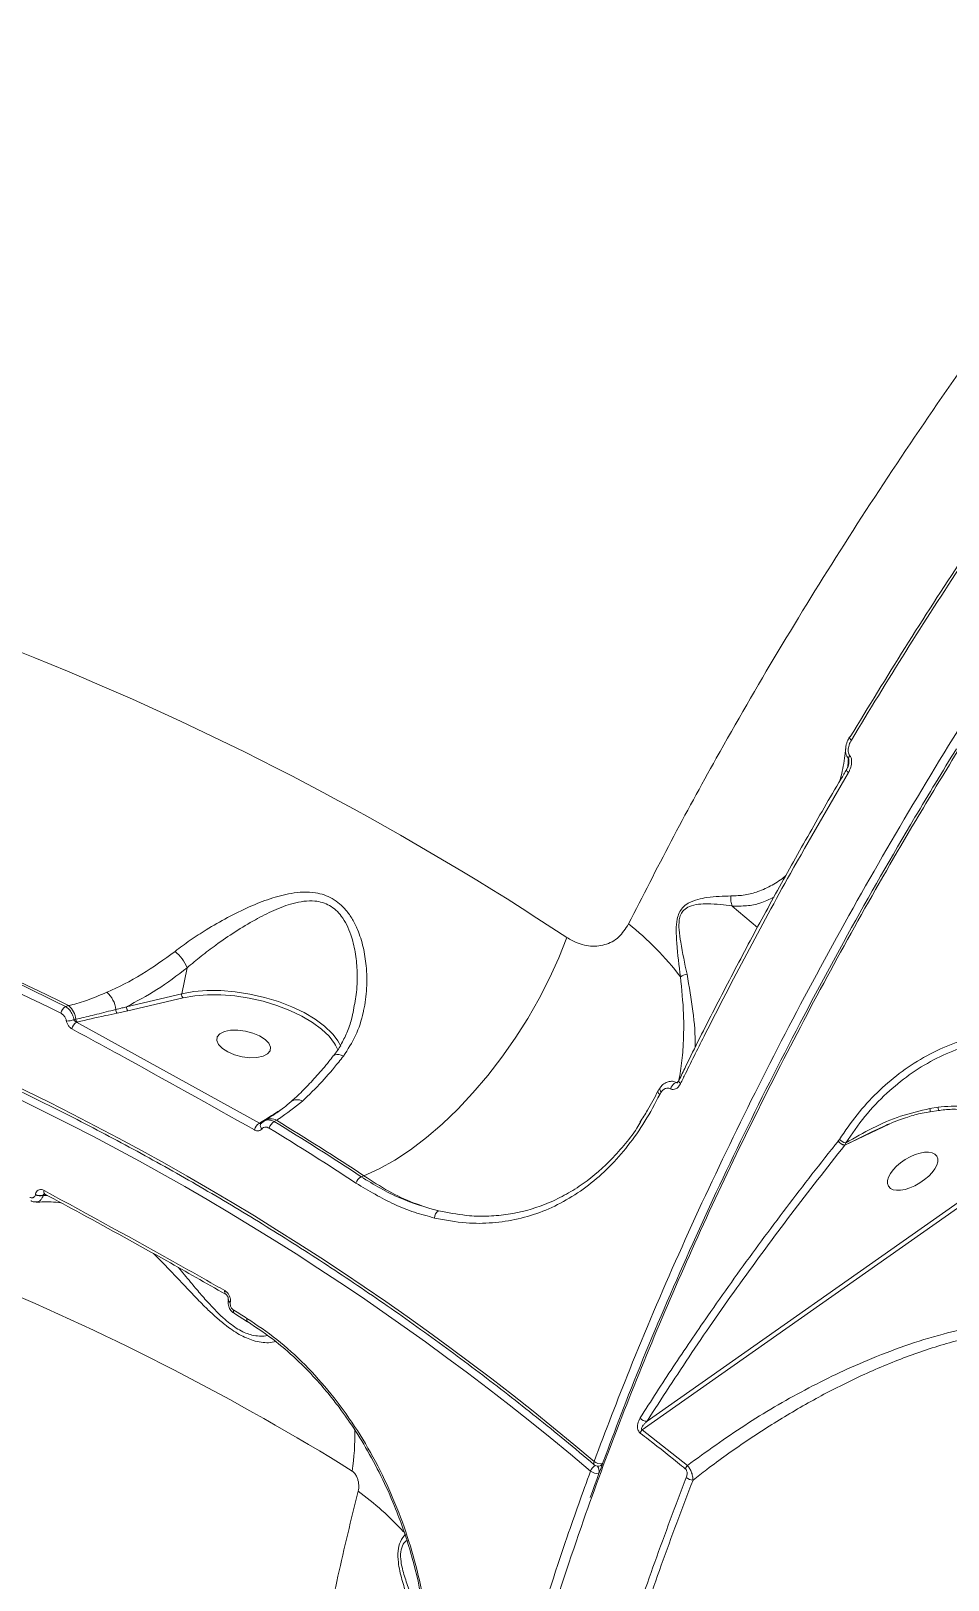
# Model space of a CAD drawing. Header units: millimetres. Extents: x -4335 to 4318, y -3792 to 3101.
# Drawn here: x 1702.1 to 1852.4, y 860.7 to 1114.6 of the extents above; entities that cross this region are included whole.
import ezdxf

# ---------------------------------------------------------------- set-up
doc = ezdxf.new("R2010")
doc.units = ezdxf.units.MM
doc.layers.add('DIKOM_ЗОНА', color=80, linetype='Continuous')
doc.layers.add('DIKOM_ОБЪЕКТ', color=7, linetype='Continuous')

msp = doc.modelspace()

# ---------------------------------------------------------------- linework, layer by layer
at = {"layer": 'DIKOM_ЗОНА', "color": 3, "lineweight": 15}
msp.add_lwpolyline([(1629.814, 3100.338, -0.4205658), (4317.777, 469.92), (4317.777, -16.224, -0.4142136), (1317.777, -3016.224), (-2004.986, -3016.224, -0.4142136), (-3504.986, -1516.224), (-3504.986, 1600.338, -0.4142136), (-2004.986, 3100.338), (1629.814, 3100.338)], format="xyb", dxfattribs=at)
at = {"layer": 'DIKOM_ОБЪЕКТ', "color": 7, "linetype": 'Continuous', "lineweight": 15}
for p, q in [((1817.01, 971.173), (1821.148, 967.663)), ((1727.688, 961.057), (1726.792, 956.793)), ((1708.241, 954.848), (1707.725, 954.722)), ((1726.792, 956.793), (1717.747, 954.673)), ((1717.967, 954.005), (1727.012, 956.126)), ((1709.437, 952.609), (1709.131, 952.537)), ((1709.567, 952.146), (1709.664, 952.169)), ((1739.512, 935.58), (1709.567, 952.146)), ((1716.197, 953.618), (1717.967, 954.005)), ((1752.011, 948.362), (1752.37, 947.614)), ((1808.274, 942.627), (1808.279, 942.637)), ((1804.852, 940.852), (1804.868, 940.879)), ((1805.131, 940.304), (1805.366, 940.693)), ((1850.746, 938.189), (1849.42, 937.988)), ((1850.807, 937.685), (1849.478, 937.475)), ((1739.703, 935.697), (1739.512, 935.58)), ((1740.204, 935.892), (1740.482, 936.064)), ((1741.96, 935.847), (1742.309, 936.063)), ((1835.459, 931.98), (1842.842, 935.508)), ((1834.399, 932.681), (1834.373, 932.648)), ((1834.585, 932.937), (1834.399, 932.681)), ((1835.459, 931.98), (1835.488, 932)), ((1835.488, 932), (1837.587, 933.046)), ((1835.488, 932), (1835.608, 932.359)), ((1756.651, 926.973), (1756.204, 926.819)), ((1802.268, 885.363), (1857.42, 924.1)), ((1857.014, 924.651), (1803.045, 886.744)), ((1702.814, 923.911), (1702.81, 923.888)), ((1704.073, 923.738), (1704.077, 923.761)), ((1704.787, 923.737), (1704.073, 923.738)), ((1704.077, 923.761), (1704.518, 923.881)), ((1769.526, 921.107), (1768.861, 921.209)), ((1734.751, 906.197), (1734.755, 906.22)), ((1737.592, 903.053), (1735.423, 904.392)), ((1809.658, 879.501), (1802.268, 885.363))]:
    msp.add_line(p, q, dxfattribs=at)
at = {"layer": 'DIKOM_ОБЪЕКТ', "color": 7, "linetype": 'Continuous', "lineweight": 15, "flags": 128}
for points in [[(1836.533, 998.373), (1836.417, 998.478), (1836.324, 998.579), (1836.258, 998.672), (1836.22, 998.753), (1836.212, 998.82), (1836.223, 998.854)], [(1836.044, 993.039), (1835.923, 993.15), (1835.827, 993.256), (1835.762, 993.353), (1835.729, 993.437), (1835.729, 993.505), (1835.741, 993.53)], [(1789.889, 966.03), (1788.588, 962.707), (1787.079, 959.364), (1785.375, 956.031), (1783.491, 952.737), (1781.445, 949.514), (1779.255, 946.391), (1776.941, 943.396), (1774.524, 940.556), (1772.027, 937.898), (1769.472, 935.446), (1766.883, 933.221), (1764.282, 931.245), (1761.694, 929.535), (1759.143, 928.106), (1756.651, 926.973)], [(1751.604, 950.138), (1751.456, 950.304), (1750.198, 951.503), (1748.652, 952.647), (1746.852, 953.711), (1744.837, 954.673), (1742.651, 955.511), (1740.342, 956.207), (1737.962, 956.745), (1735.561, 957.114), (1733.193, 957.305), (1730.909, 957.315), (1728.76, 957.143), (1726.792, 956.793)], [(1727.012, 956.126), (1728.92, 956.465), (1731.004, 956.632), (1733.219, 956.622), (1735.515, 956.436), (1737.843, 956.079), (1740.152, 955.557), (1742.39, 954.882), (1744.51, 954.07), (1746.464, 953.137), (1748.209, 952.105), (1749.709, 950.995), (1750.929, 949.833), (1751.843, 948.643), (1752.011, 948.362)], [(1734.348, 947.266), (1735.461, 946.799), (1736.695, 946.476), (1737.95, 946.324), (1739.125, 946.355), (1740.123, 946.566), (1740.865, 946.941), (1741.29, 947.449), (1741.364, 948.048), (1741.081, 948.691), (1740.463, 949.325), (1739.561, 949.899), (1738.448, 950.366), (1737.214, 950.689), (1735.959, 950.841), (1734.785, 950.81), (1733.786, 950.599), (1733.044, 950.224), (1732.619, 949.716), (1732.545, 949.117), (1732.828, 948.474), (1733.446, 947.84), (1734.348, 947.266)], [(1752.87, 948.191), (1752.399, 949.077), (1751.604, 950.138)], [(1751.648, 946.602), (1751.728, 946.679), (1751.941, 946.79), (1752.215, 946.838), (1752.539, 946.82), (1752.902, 946.737), (1753.29, 946.592)], [(1806.895, 941.226), (1806.998, 941.483), (1807.141, 941.728), (1807.316, 941.941), (1807.506, 942.105), (1807.697, 942.206), (1807.873, 942.237), (1808.013, 942.199)], [(1808.554, 942.086), (1808.433, 942.199), (1808.341, 942.313), (1808.281, 942.421), (1808.256, 942.521), (1808.266, 942.607), (1808.274, 942.627)], [(1805.131, 940.304), (1805.017, 940.412), (1804.927, 940.521), (1804.867, 940.625), (1804.836, 940.722), (1804.837, 940.809), (1804.852, 940.852)], [(1805.366, 940.693), (1805.257, 940.842), (1805.179, 940.99), (1805.136, 941.13), (1805.13, 941.256), (1805.16, 941.362), (1805.182, 941.397)], [(1739.904, 934.635), (1739.809, 934.776), (1739.738, 934.92), (1739.691, 935.062), (1739.671, 935.198), (1739.678, 935.323), (1739.713, 935.434), (1739.773, 935.526), (1739.858, 935.598)], [(1704.35, 923.998), (1704.359, 923.993), (1704.368, 923.988)], [(1733.98, 907.588), (1733.993, 907.58), (1733.996, 907.578)]]:
    msp.add_lwpolyline(points, dxfattribs=at)
at = {"layer": 'DIKOM_ОБЪЕКТ', "color": 7, "linetype": 'Continuous', "lineweight": 15}
for centre, radius, start, end in [((1516.773, 552.279), 495.765, 56.57137, 78.03786), ((1836.344, 998.769), 0.147, 81.56133, 145.02667), ((1837.155, 995.074), 1.135, 139.38171, 165.99741), ((1505.306, 538.727), 447.364, 49.74853, 84.86071), ((1505.597, 538.184), 446.007, 49.74809, 84.86117), ((1504.666, 545.985), 456.398, 63.58209, 71.02718), ((1504.967, 545.983), 456.608, 63.56503, 71.04419), ((1504.371, 545.78), 455.373, 63.58202, 71.0272), ((1768.76, 929.087), 50.116, 37.48513, 51.38902), ((1721.061, 958.217), 7.21, 23.19965, 50.0235), ((1810.57, 956.036), 4.096, 103.6886, 119.90983), ((1711.693, 953.796), 4.307, 5.55571, 48.86417), ((1708.622, 953.31), 1.673, 122.44589, 170.01958), ((1706.134, 952.282), 3.32, 5.65454, 50.60725), ((1718.441, 954.532), 0.708, 168.49313, 227.98032), ((1727.486, 956.652), 0.708, 168.49347, 227.97694), ((1707.582, 957.438), 5.14, 273.55436, 287.53674), ((1710.482, 950.676), 1.731, 121.90329, 168.03555), ((1710.104, 952.673), 0.67, 185.47499, 228.8879), ((1716.697, 954.138), 0.721, 174.01718, 226.16267), ((1745.707, 937.753), 1.688, 59.31136, 125.72969), ((1846.676, 937.432), 2.8, 1.21027, 11.45956), ((1740.343, 934.13), 1.672, 119.83295, 167.84646), ((1739.883, 936.068), 0.412, 244.06813, 273.81213), ((1741.394, 934.428), 1.873, 60.76399, 119.1313), ((1742.802, 934.346), 1.721, 119.2955, 165.84661), ((1502.658, 542.797), 458.815, 56.58236, 58.68364), ((1503.015, 543.096), 459.726, 56.58234, 58.68415), ((1503.375, 543.178), 459.835, 56.57817, 58.69407), ((1835.736, 933.647), 1.69, 216.21895, 260.58183), ((1835.749, 933.628), 1.649, 215.05168, 260.86085), ((1836.037, 934.314), 2.002, 223.49991, 257.63194), ((1532.635, 520.924), 421.008, 58.16059, 76.44863), ((1757.02, 925.281), 1.742, 117.94918, 164.04288), ((1704.726, 924.371), 0.53, 159.20467, 224.77618), ((1703.637, 925.47), 1.786, 242.39809, 284.11007), ((1703.641, 925.493), 1.786, 242.39284, 284.10998), ((1769.498, 920.117), 1.264, 120.26669, 183.25193), ((1734.353, 907.969), 0.534, 159.81978, 225.63634), ((1734.933, 906.691), 0.527, 181.30215, 249.76115), ((1734.935, 906.711), 0.523, 180.33457, 249.90262), ((1735.772, 904.755), 0.504, 157.70824, 226.08026), ((1504.422, 528.182), 441.88, 58.16863, 58.49962), ((1803.046, 888.217), 1.473, 219.60611, 269.96873), ((1710.948, 884.867), 44.234, 351.83262, 0.54194), ((1803.628, 884.21), 1.782, 139.71425, 160.92254), ((1795.566, 877.882), 1.915, 121.58569, 158.56842), ((1794.8, 879.763), 1.558, 229.30214, 282.4924), ((1794.793, 879.919), 0.49, 150.29921, 216.74799), ((1795.388, 881.348), 1.565, 229.26973, 282.19698), ((1795.045, 880.389), 1, 229.80089, 288.61381), ((1793.878, 878.622), 1.316, 343.21631, 35.97434), ((1795.156, 879.992), 0.589, 290.67867, 342.7769), ((1810.977, 878.329), 1.764, 138.36034, 159.65103), ((1810.62, 878.853), 1.757, 229.74997, 268.77419), ((1725.614, 834.131), 50.98, 42.59466, 53.82107)]:
    msp.add_arc(centre, radius, start, end, dxfattribs=at)
at = {"layer": 'DIKOM_ОБЪЕКТ', "color": 7, "linetype": 'Continuous', "lineweight": 15, "extrusion": (0, 0, -1)}
msp.add_ellipse((1846.573, 927.716), major_axis=(-3.962, -2.471), ratio=0.4834995, dxfattribs=at)
at = {"layer": 'DIKOM_ОБЪЕКТ', "color": 7, "linetype": 'Continuous', "lineweight": 15}
for points, knots in [([(1737.703, 1531.285), (1735.544, 1530.542), (1729.686, 1528.526), (1720.13, 1524.156), (1709.076, 1517.851), (1698.098, 1510.263), (1687.247, 1501.453), (1676.573, 1491.451), (1666.112, 1480.282), (1655.885, 1467.94), (1645.905, 1454.468), (1636.201, 1439.919), (1626.817, 1424.362), (1617.797, 1407.867), (1609.173, 1390.479), (1600.968, 1372.208), (1593.187, 1353.102), (1585.85, 1333.228), (1578.991, 1312.679), (1572.642, 1291.551), (1566.9, 1270.169), (1561.761, 1248.585), (1557.199, 1226.857), (1553.159, 1204.78), (1549.656, 1182.45), (1546.708, 1159.963), (1544.297, 1137.095), (1542.464, 1113.875), (1541.227, 1090.342), (1540.607, 1066.858), (1540.607, 1043.533), (1541.226, 1020.476), (1542.47, 997.76), (1544.347, 975.432), (1546.844, 953.52), (1549.946, 932.09), (1553.636, 911.236), (1557.909, 891.074), (1562.404, 872.865), (1565.669, 861.693), (1567.127, 856.706)], [0, 0, 0, 0, 0.0156523, 0.0424896, 0.0694116, 0.0963766, 0.1233416, 0.1502635, 0.1771008, 0.2039382, 0.2308602, 0.2578251, 0.2847902, 0.3117121, 0.3385495, 0.3653869, 0.3923088, 0.4192738, 0.4462388, 0.4731606, 0.499998, 0.5258463, 0.5517701, 0.5777323, 0.6036945, 0.6296183, 0.6554665, 0.682304, 0.7092259, 0.736191, 0.7631561, 0.7900781, 0.8169155, 0.8437529, 0.8706749, 0.89764, 0.9246051, 0.9515271, 0.9783645, 1, 1, 1, 1]), ([(1544.864, 984.533), (1544.729, 986.048), (1544.267, 991.22), (1543.634, 1000.153), (1542.962, 1011.301), (1542.449, 1022.5), (1542.084, 1033.721), (1541.87, 1044.966), (1541.805, 1056.24), (1541.89, 1067.545), (1542.124, 1078.887), (1542.507, 1090.266), (1543.039, 1101.688), (1543.721, 1113.154), (1544.553, 1124.67), (1545.535, 1136.225), (1546.663, 1147.78), (1547.934, 1159.288), (1549.343, 1170.717), (1550.891, 1182.062), (1552.577, 1193.328), (1554.402, 1204.52), (1556.365, 1215.641), (1558.467, 1226.694), (1560.71, 1237.682), (1563.093, 1248.608), (1565.618, 1259.477), (1568.285, 1270.284), (1571.086, 1281.003), (1574.01, 1291.588), (1577.048, 1302.002), (1580.197, 1312.234), (1583.456, 1322.288), (1586.827, 1332.168), (1590.311, 1341.88), (1593.908, 1351.425), (1597.62, 1360.807), (1601.448, 1370.026), (1605.394, 1379.087), (1609.457, 1387.99), (1613.631, 1396.719), (1617.9, 1405.239), (1622.248, 1413.517), (1626.666, 1421.536), (1631.155, 1429.3), (1635.717, 1436.812), (1640.353, 1444.075), (1645.064, 1451.092), (1649.852, 1457.865), (1654.719, 1464.395), (1659.664, 1470.684), (1664.692, 1476.733), (1669.794, 1482.534), (1674.955, 1488.07), (1680.155, 1493.314), (1685.38, 1498.254), (1690.628, 1502.889), (1695.901, 1507.222), (1701.201, 1511.254), (1706.529, 1514.987), (1711.887, 1518.423), (1717.276, 1521.562), (1722.697, 1524.402), (1728.152, 1526.954), (1733.637, 1529.174), (1737.423, 1530.582), (1739.378, 1531.159), (1739.495, 1531.193)], [0, 0, 0, 0, 0.0065878, 0.0224913, 0.0383993, 0.0542287, 0.069985, 0.0856863, 0.1013503, 0.1169949, 0.1326383, 0.1482947, 0.1639795, 0.1797105, 0.1955056, 0.2113827, 0.2272951, 0.2431496, 0.2589256, 0.2746411, 0.2903142, 0.3059628, 0.3216049, 0.3372565, 0.3529313, 0.3686471, 0.3844217, 0.4002731, 0.416189, 0.4320784, 0.4478787, 0.4636135, 0.4793006, 0.4949582, 0.5106039, 0.5262556, 0.5419254, 0.557631, 0.5733905, 0.5892215, 0.6051328, 0.6210424, 0.6368727, 0.6526324, 0.6683392, 0.6840111, 0.6996658, 0.7153215, 0.7309914, 0.7466918, 0.7624402, 0.7782543, 0.7941517, 0.8100689, 0.8259312, 0.8417159, 0.8574406, 0.873123, 0.8887803, 0.9044299, 0.9200877, 0.9357663, 0.9514829, 0.9672545, 0.9830983, 0.9989902, 1, 1, 1, 1]), ([(1545.379, 984.292), (1545.026, 988.633), (1544.073, 1000.33), (1543.018, 1019.701), (1542.37, 1042.41), (1542.335, 1065.578), (1542.931, 1089.133), (1544.173, 1113.004), (1546.033, 1136.664), (1548.491, 1160.037), (1551.512, 1183.055), (1555.147, 1206.093), (1559.409, 1229.07), (1564.298, 1251.903), (1569.706, 1274.09), (1575.603, 1295.568), (1581.947, 1316.295), (1588.843, 1336.607), (1596.29, 1356.415), (1604.274, 1375.637), (1612.621, 1393.848), (1621.292, 1411.01), (1630.244, 1427.108), (1639.624, 1442.405), (1649.416, 1456.811), (1659.596, 1470.254), (1669.94, 1482.436), (1680.407, 1493.347), (1690.958, 1503.003), (1701.764, 1511.557), (1712.798, 1518.95), (1724.026, 1525.046), (1733.043, 1529.06), (1738.303, 1530.658), (1739.8, 1531.113)], [0, 0, 0, 0, 0.0187731, 0.0505764, 0.082404, 0.1142072, 0.1469342, 0.1796878, 0.2124148, 0.244218, 0.2760457, 0.3078488, 0.3405758, 0.3733293, 0.4060564, 0.4378594, 0.4696872, 0.5014902, 0.5342172, 0.5669708, 0.5996978, 0.631501, 0.6633286, 0.6951317, 0.7278587, 0.7606123, 0.7933392, 0.8251423, 0.85697, 0.8887731, 0.9215001, 0.9542536, 0.9869806, 1, 1, 1, 1]), ([(1611.293, 1047.182), (1611.23, 1053.377), (1611.105, 1065.772), (1611.476, 1084.514), (1612.254, 1103.306), (1613.494, 1122.366), (1615.209, 1141.653), (1617.413, 1161.122), (1620.076, 1180.459), (1623.294, 1200.247), (1627.126, 1220.424), (1631.615, 1240.914), (1636.621, 1261.024), (1642.118, 1280.66), (1648.081, 1299.729), (1654.489, 1318.145), (1661.337, 1335.867), (1668.603, 1352.88), (1676.268, 1369.157), (1684.294, 1384.624), (1692.645, 1399.205), (1701.289, 1412.837), (1710.218, 1425.479), (1719.409, 1437.131), (1728.838, 1447.778), (1738.461, 1457.369), (1748.233, 1465.86), (1758.308, 1473.347), (1768.671, 1479.728), (1779.296, 1484.932), (1789.971, 1488.836), (1800.656, 1491.375), (1811.324, 1492.672), (1818.366, 1492.396), (1821.885, 1492.258)], [0, 0, 0, 0, 0.0277665, 0.0555663, 0.0833659, 0.1111324, 0.1400374, 0.1689802, 0.1979227, 0.2268277, 0.2586374, 0.2905482, 0.32251, 0.3544717, 0.386382, 0.4181913, 0.4498955, 0.4817, 0.5135556, 0.5454111, 0.5772152, 0.6089191, 0.6405475, 0.6722759, 0.7040553, 0.7358344, 0.7675626, 0.799191, 0.8325939, 0.8660265, 0.8994294, 0.932943, 0.9664864, 1, 1, 1, 1]), ([(2327.587, 1310.487), (2325.524, 1311.34), (2319.925, 1313.653), (2310.142, 1316.553), (2298.075, 1318.897), (2285.294, 1320.153), (2271.872, 1320.336), (2257.867, 1319.438), (2243.32, 1317.452), (2228.243, 1314.361), (2212.672, 1310.191), (2196.659, 1304.964), (2180.281, 1298.708), (2163.612, 1291.45), (2146.702, 1283.202), (2129.576, 1273.959), (2112.264, 1263.757), (2094.824, 1252.634), (2077.336, 1240.645), (2059.882, 1227.844), (2042.729, 1214.43), (2025.907, 1200.447), (2009.43, 1185.959), (1993.134, 1170.837), (1977.089, 1155.15), (1961.364, 1138.962), (1945.813, 1122.106), (1930.483, 1104.575), (1915.411, 1086.391), (1900.831, 1067.831), (1886.809, 1048.983), (1873.414, 1029.933), (1860.69, 1010.74), (1848.675, 991.433), (1837.373, 972.046), (1826.815, 952.641), (1817.043, 933.306), (1808.123, 914.138), (1800.544, 896.398), (1796.273, 885.172), (1794.367, 880.162)], [0, 0, 0, 0, 0.0156522, 0.0424896, 0.0694114, 0.0963765, 0.1233415, 0.1502635, 0.1771008, 0.2039382, 0.23086, 0.2578251, 0.2847902, 0.311712, 0.3385494, 0.3653867, 0.3923087, 0.4192737, 0.4462387, 0.4731607, 0.499998, 0.5258462, 0.5517701, 0.5777323, 0.6036945, 0.6296183, 0.6554666, 0.6823039, 0.709226, 0.736191, 0.7631561, 0.7900781, 0.8169156, 0.8437529, 0.8706749, 0.89764, 0.9246051, 0.9515272, 0.9783645, 1, 1, 1, 1]), ([(2198.162, 1317.842), (2194.468, 1317.323), (2186.341, 1316.182), (2173.232, 1313.252), (2158.996, 1309.285), (2144.364, 1304.312), (2129.385, 1298.398), (2114.105, 1291.559), (2098.594, 1283.832), (2082.926, 1275.25), (2067.143, 1265.833), (2051.27, 1255.577), (2035.335, 1244.517), (2019.39, 1232.697), (2003.509, 1220.174), (1987.766, 1207.004), (1972.201, 1193.218), (1956.847, 1178.824), (1941.722, 1163.859), (1926.879, 1148.381), (1912.386, 1132.465), (1898.31, 1116.184), (1884.686, 1099.572), (1871.548, 1082.65), (1858.907, 1065.453), (1846.808, 1048.05), (1835.305, 1030.522), (1824.448, 1012.951), (1815.046, 996.696), (1806.91, 981.787), (1802.326, 972.761), (1800.034, 968.248)], [0, 0, 0, 0, 0.0293171, 0.0645005, 0.0995731, 0.1346469, 0.1698313, 0.2050718, 0.2403125, 0.2754969, 0.3105708, 0.3456694, 0.3808783, 0.4161435, 0.4514087, 0.4866179, 0.5217168, 0.5568722, 0.5921379, 0.6274598, 0.6627821, 0.6980482, 0.7332041, 0.7684464, 0.8037989, 0.8392076, 0.8746168, 0.9099699, 0.9452127, 0.9726063, 1, 1, 1, 1]), ([(1874.477, 1056.738), (1871.099, 1051.987), (1864.342, 1042.485), (1854.646, 1028.06), (1845.257, 1013.535), (1839.329, 1003.788), (1836.365, 998.915)], [0, 0, 0, 0, 0.2490999, 0.4981995, 0.7490997, 1, 1, 1, 1]), ([(1836.533, 998.373), (1839.481, 1003.222), (1845.377, 1012.921), (1854.759, 1027.444), (1864.493, 1041.937), (1871.312, 1051.529), (1874.721, 1056.325)], [0, 0, 0, 0, 0.2490999, 0.4981995, 0.7491004, 1, 1, 1, 1]), ([(1835.612, 997.086), (1835.639, 997.277), (1835.709, 997.785), (1835.936, 998.388), (1836.178, 998.742), (1836.245, 998.84)], [0, 0, 0, 0, 0.3026822, 0.8063713, 1, 1, 1, 1]), ([(1836.294, 995.813), (1836.226, 995.912), (1836.09, 996.11), (1836.001, 996.566), (1836.038, 997.221), (1836.247, 997.86), (1836.465, 998.25), (1836.533, 998.373)], [0, 0, 0, 0, 0.1388455, 0.2767654, 0.4965827, 0.8418493, 1, 1, 1, 1]), ([(1784.689, 686.189), (1784.372, 686.77), (1782.217, 690.72), (1779.12, 698.919), (1775.448, 710.767), (1772.77, 723.63), (1771.028, 737.395), (1770.281, 752.066), (1770.537, 767.311), (1771.773, 783.066), (1773.943, 799.256), (1777.084, 816.144), (1781.225, 833.7), (1786.377, 851.879), (1792.171, 869.501), (1798.431, 886.449), (1804.991, 902.637), (1812.219, 919.05), (1820.104, 935.646), (1828.559, 952.245), (1837.539, 968.765), (1845.984, 983.46), (1851.596, 992.676), (1853.881, 996.428)], [0, 0, 0, 0, 0.0090629, 0.0616134, 0.1142045, 0.166755, 0.2208322, 0.2749532, 0.3290302, 0.3815808, 0.4341718, 0.4867225, 0.5407995, 0.5949206, 0.6489977, 0.6947333, 0.7405225, 0.7863117, 0.8325347, 0.8787578, 0.923817, 0.968978, 1, 1, 1, 1]), ([(1853.749, 996.947), (1851.469, 993.203), (1845.281, 983.041), (1835.778, 966.404), (1825.468, 947.091), (1815.944, 927.831), (1807.269, 908.728), (1799.783, 890.823), (1795.64, 879.451), (1793.749, 874.263)], [0, 0, 0, 0, 0.0905578, 0.2458138, 0.4015596, 0.5575545, 0.713549, 0.8692943, 1, 1, 1, 1]), ([(1834.649, 991.668), (1834.69, 991.813), (1835.018, 992.973), (1835.359, 994.763), (1835.564, 996.499), (1835.631, 997.061)], [0, 0, 0, 0, 0.0882158, 0.7044594, 1, 1, 1, 1]), ([(1835.613, 997.086), (1835.593, 996.848), (1835.556, 996.415), (1835.721, 995.807), (1835.941, 995.504), (1836.054, 995.348)], [0, 0, 0, 0, 0.3718552, 0.6763127, 1, 1, 1, 1]), ([(1836.054, 995.348), (1836.045, 995.208), (1836.016, 994.787), (1835.987, 994.369), (1835.968, 994.091)], [0, 0, 0, 0, 0.335197, 1, 1, 1, 1]), ([(1836.044, 993.039), (1836.118, 993.173), (1836.351, 993.6), (1836.57, 994.303), (1836.603, 995.013), (1836.507, 995.5), (1836.365, 995.708), (1836.294, 995.813)], [0, 0, 0, 0, 0.1605605, 0.5081405, 0.731845, 0.8653721, 1, 1, 1, 1]), ([(1836.054, 995.348), (1836.067, 995.325), (1836.096, 995.276), (1836.128, 995.148), (1836.147, 994.962), (1836.136, 994.817), (1836.13, 994.738)], [0, 0, 0, 0, 0.1184056, 0.2535449, 0.5947697, 1, 1, 1, 1]), ([(1808.295, 942.629), (1808.65, 943.367), (1810.513, 947.242), (1814.075, 954.277), (1818.981, 963.713), (1824.076, 973.142), (1829.362, 982.565), (1833.259, 989.36), (1835.447, 993.013), (1835.753, 993.526)], [0, 0, 0, 0, 0.0437775, 0.229832, 0.4154379, 0.6003845, 0.7849022, 0.9698376, 1, 1, 1, 1]), ([(1808.554, 942.086), (1808.82, 942.629), (1810.148, 945.346), (1813.672, 952.425), (1819.331, 963.348), (1827.078, 977.622), (1832.835, 987.521), (1836.044, 993.039)], [0, 0, 0, 0, 0.0321565, 0.1607921, 0.4182835, 0.6757749, 1, 1, 1, 1]), ([(1835.727, 993.54), (1835.762, 993.589), (1835.946, 993.851), (1836.097, 994.281), (1836.124, 994.655), (1836.129, 994.738)], [0, 0, 0, 0, 0.1514776, 0.8115771, 1, 1, 1, 1]), ([(1794.4, 879.625), (1792.795, 880.97), (1788.137, 884.873), (1780.286, 891.14), (1770.791, 898.339), (1761.119, 905.272), (1751.28, 911.94), (1741.278, 918.338), (1731.118, 924.462), (1720.806, 930.311), (1710.348, 935.879), (1699.749, 941.165), (1689.015, 946.166), (1678.152, 950.878), (1667.166, 955.299), (1656.062, 959.427), (1644.848, 963.259), (1633.528, 966.794), (1622.109, 970.029), (1610.598, 972.963), (1599, 975.594), (1587.322, 977.92), (1575.571, 979.942), (1563.751, 981.653), (1553.803, 982.842), (1547.791, 983.418), (1545.753, 983.613)], [0, 0, 0, 0, 0.0228185, 0.0662227, 0.109628, 0.1530333, 0.1964394, 0.2398453, 0.2832514, 0.3266579, 0.3700646, 0.4134712, 0.4568782, 0.5002851, 0.5436922, 0.5870988, 0.6305061, 0.6739127, 0.7173192, 0.7607258, 0.804132, 0.8475383, 0.8909442, 0.9343493, 0.9777547, 1, 1, 1, 1]), ([(1825.823, 976.206), (1825.772, 976.159), (1825.088, 975.524), (1823.585, 974.573), (1821.401, 973.536), (1819.145, 972.914), (1817.583, 972.851), (1816.798, 972.819)], [0, 0, 0, 0, 0.0215845, 0.2900762, 0.5584652, 0.7782379, 1, 1, 1, 1]), ([(1753.29, 946.592), (1754.01, 947.686), (1755.452, 949.877), (1756.274, 952.54), (1756.846, 955.133), (1757.181, 957.679), (1757.112, 961.18), (1756.599, 964.429), (1755.8, 966.98), (1754.803, 969.01), (1753.528, 970.853), (1751.552, 972.563), (1749.049, 973.391), (1746.729, 973.502), (1744.237, 973.226), (1741.262, 972.435), (1737.782, 971.05), (1734.266, 969.326), (1731.025, 967.45), (1728.136, 965.579), (1726.507, 964.354), (1725.694, 963.742)], [0, 0, 0, 0, 0.0726906, 0.1455245, 0.1511326, 0.2173308, 0.2835412, 0.337716, 0.3918171, 0.4254874, 0.4591105, 0.5134525, 0.5679362, 0.6044958, 0.6411213, 0.7029636, 0.7649109, 0.8309048, 0.8968711, 0.9484528, 1, 1, 1, 1]), ([(1816.798, 972.819), (1815.524, 972.795), (1813.803, 972.762), (1811.351, 972.276), (1809.97, 971.789), (1808.909, 971.015), (1808.281, 970.075), (1807.899, 968.823), (1807.792, 967.111), (1807.988, 963.907), (1808.301, 961.399), (1808.528, 959.586)], [0, 0, 0, 0, 0.2657835, 0.3593767, 0.4543086, 0.5177517, 0.5632838, 0.6085747, 0.6803164, 0.7688743, 1, 1, 1, 1]), ([(1816.798, 972.819), (1816.791, 972.775), (1816.751, 972.499), (1816.746, 971.923), (1816.911, 971.445), (1817.002, 971.183)], [0, 0, 0, 0, 0.0794171, 0.4971683, 1, 1, 1, 1]), ([(1817.01, 971.173), (1817.811, 971.162), (1819.414, 971.139), (1821.718, 971.596), (1823.086, 972.26), (1823.826, 972.62)], [0, 0, 0, 0, 0.3145982, 0.629366, 1, 1, 1, 1]), ([(1727.688, 961.057), (1728.437, 961.691), (1729.948, 962.968), (1732.59, 964.955), (1735.559, 966.995), (1738.736, 968.918), (1741.896, 970.527), (1744.562, 971.537), (1746.823, 972.006), (1748.877, 972.076), (1751.119, 971.428), (1752.823, 969.836), (1753.874, 968.093), (1754.678, 966.132), (1755.278, 963.642), (1755.588, 960.472), (1755.537, 957.249), (1755.125, 955.094), (1754.939, 954.12)], [0, 0, 0, 0, 0.0630105, 0.1270611, 0.2075224, 0.2894284, 0.3632765, 0.438614, 0.4804219, 0.5232618, 0.5841288, 0.6449124, 0.6833491, 0.7227666, 0.787181, 0.8529034, 0.9335491, 1, 1, 1, 1]), ([(1809.601, 960.015), (1809.23, 961.735), (1808.722, 964.095), (1808.278, 967.115), (1808.25, 968.699), (1808.546, 969.843), (1809.13, 970.652), (1810.161, 971.219), (1811.509, 971.502), (1813.959, 971.566), (1815.746, 971.375), (1817, 971.183), (1817.002, 971.183)], [0, 0, 0, 0, 0.2369824, 0.3252748, 0.3938181, 0.4351367, 0.4764551, 0.53646, 0.630859, 0.7257841, 0.9996872, 1, 1, 1, 1]), ([(1817.002, 971.183), (1817.002, 971.182), (1817.003, 971.18), (1817.006, 971.176), (1817.009, 971.174), (1817.01, 971.173)], [0, 0, 0, 0, 0.2432873, 0.5663601, 1, 1, 1, 1]), ([(1800.034, 968.248), (1799.528, 967.466), (1798.501, 965.874), (1796.117, 964.661), (1793.452, 964.48), (1791.315, 965.153), (1790.176, 965.854), (1789.889, 966.03)], [0, 0, 0, 0, 0.2187095, 0.4447822, 0.6794111, 0.9192005, 1, 1, 1, 1]), ([(1725.694, 963.742), (1723.898, 962.435), (1720.255, 959.782), (1716.454, 957.868), (1714.538, 957.044), (1714.526, 957.039)], [0, 0, 0, 0, 0.4913931, 0.9970689, 1, 1, 1, 1]), ([(1717.747, 954.673), (1719.415, 955.557), (1722.787, 957.345), (1726.043, 959.811), (1727.688, 961.057)], [0, 0, 0, 0, 0.4947673, 1, 1, 1, 1]), ([(1808.528, 959.586), (1808.738, 957.527), (1809.056, 954.406), (1809.071, 950.482), (1808.93, 947.318), (1808.655, 944.572), (1808.35, 943.096), (1808.245, 942.584)], [0, 0, 0, 0, 0.3209233, 0.4865388, 0.6521185, 0.8790827, 1, 1, 1, 1]), ([(1810.959, 948.024), (1810.96, 948.123), (1810.984, 949.9), (1810.67, 953.931), (1809.957, 957.986), (1809.601, 960.015)], [0, 0, 0, 0, 0.0284728, 0.5138994, 1, 1, 1, 1]), ([(1714.526, 957.039), (1713.586, 956.644), (1711.699, 955.851), (1709.631, 955.185), (1708.468, 954.903), (1708.241, 954.848)], [0, 0, 0, 0, 0.4438936, 0.8911138, 1, 1, 1, 1]), ([(1709.131, 952.537), (1709.117, 952.611), (1709.051, 952.963), (1708.816, 953.581), (1708.339, 954.29), (1707.929, 954.578), (1707.725, 954.722)], [0, 0, 0, 0, 0.0813998, 0.3857965, 0.6937287, 1, 1, 1, 1]), ([(1717.747, 954.673), (1717.49, 954.603), (1716.906, 954.443), (1716.312, 954.295), (1715.98, 954.213)], [0, 0, 0, 0, 0.4403233, 1, 1, 1, 1]), ([(1706.974, 953.6), (1707.109, 953.517), (1707.377, 953.35), (1707.692, 952.932), (1707.847, 952.563), (1707.891, 952.353), (1707.901, 952.308)], [0, 0, 0, 0, 0.3077147, 0.6158614, 0.9191255, 1, 1, 1, 1]), ([(1707.901, 952.308), (1707.906, 952.28), (1707.946, 952.086), (1708.085, 951.729), (1708.39, 951.301), (1708.655, 951.123), (1708.788, 951.035)], [0, 0, 0, 0, 0.0523875, 0.3650478, 0.6827427, 1, 1, 1, 1]), ([(1709.567, 952.146), (1709.503, 952.17), (1709.379, 952.219), (1709.229, 952.348), (1709.155, 952.464), (1709.134, 952.528), (1709.131, 952.537)], [0, 0, 0, 0, 0.3344613, 0.6548994, 0.9518111, 1, 1, 1, 1]), ([(1715.98, 954.213), (1715.719, 954.148), (1714.413, 953.823), (1712.23, 953.275), (1710.324, 952.821), (1709.437, 952.609)], [0, 0, 0, 0, 0.1178902, 0.5894768, 1, 1, 1, 1]), ([(1709.664, 952.169), (1711.194, 952.521), (1713.354, 953.019), (1715.556, 953.482), (1716.197, 953.618)], [0, 0, 0, 0, 0.7088188, 1, 1, 1, 1]), ([(1751.64, 946.598), (1751.654, 946.615), (1752.139, 947.153), (1752.902, 948.423), (1753.902, 950.423), (1754.589, 952.349), (1754.847, 953.629), (1754.946, 954.12)], [0, 0, 0, 0, 0.0081608, 0.2675806, 0.5393594, 0.8234953, 1, 1, 1, 1]), ([(1708.788, 951.035), (1709.305, 950.755), (1711.89, 949.355), (1721.953, 943.876), (1731.345, 938.61), (1738.709, 934.482)], [0, 0, 0, 0, 0.0512251, 0.2561263, 1, 1, 1, 1]), ([(1891.45, 938.303), (1890.247, 939.574), (1887.842, 942.115), (1883.832, 945.14), (1879.629, 947.54), (1875.285, 949.29), (1870.789, 950.424), (1866.201, 950.902), (1861.594, 950.74), (1857.035, 949.941), (1852.597, 948.492), (1848.343, 946.435), (1844.357, 943.819), (1840.712, 940.661), (1837.401, 937.071), (1835.523, 934.313), (1834.585, 932.937)], [0, 0, 0, 0, 0.0751071, 0.150215, 0.2212833, 0.292578, 0.3636446, 0.4347709, 0.5061231, 0.5772487, 0.6483404, 0.7196589, 0.7907518, 0.8604293, 0.9303195, 1, 1, 1, 1]), ([(1835.608, 932.359), (1836.623, 933.84), (1838.654, 936.8), (1842.194, 940.499), (1845.985, 943.588), (1849.971, 946.053), (1854.183, 947.92), (1858.036, 949.099), (1860.492, 949.397), (1861.456, 949.514)], [0, 0, 0, 0, 0.1584978, 0.3169928, 0.4639178, 0.6113127, 0.7582365, 0.9051244, 1, 1, 1, 1]), ([(1744.721, 939.147), (1744.851, 939.257), (1745.601, 939.89), (1747.017, 941.288), (1748.953, 943.356), (1750.501, 945.149), (1751.388, 946.304), (1751.629, 946.618)], [0, 0, 0, 0, 0.0579806, 0.3342846, 0.6134608, 0.8948359, 1, 1, 1, 1]), ([(1746.568, 939.204), (1747.641, 940.23), (1749.622, 942.125), (1751.875, 944.777), (1753.033, 946.263), (1753.29, 946.592)], [0, 0, 0, 0, 0.4786851, 0.88437, 1, 1, 1, 1]), ([(1805.194, 941.39), (1805.248, 941.467), (1805.463, 941.775), (1805.957, 942.167), (1806.67, 942.453), (1807.41, 942.479), (1807.841, 942.272), (1808.049, 942.173)], [0, 0, 0, 0, 0.0864797, 0.3463149, 0.5772322, 0.7962537, 1, 1, 1, 1]), ([(1806.895, 941.226), (1806.932, 941.207), (1807.074, 941.133), (1807.366, 941.087), (1807.781, 941.194), (1808.22, 941.518), (1808.439, 941.89), (1808.554, 942.086)], [0, 0, 0, 0, 0.057959, 0.224511, 0.430037, 0.7004846, 1, 1, 1, 1]), ([(1807.925, 942.215), (1807.924, 942.215), (1807.905, 942.217), (1807.981, 942.232), (1808.124, 942.367), (1808.22, 942.537), (1808.273, 942.629)], [0, 0, 0, 0, 0.009525, 0.31907, 0.6305512, 1, 1, 1, 1]), ([(1768.236, 920.046), (1769.964, 919.719), (1773.15, 919.117), (1777.725, 919.174), (1781.932, 919.802), (1785.991, 921.053), (1789.856, 922.917), (1793.496, 925.354), (1796.889, 928.336), (1799.98, 931.856), (1802.781, 935.818), (1804.349, 938.811), (1805.131, 940.304)], [0, 0, 0, 0, 0.1166815, 0.2150843, 0.3137965, 0.4122005, 0.510061, 0.6082266, 0.7060842, 0.8039535, 0.9021326, 1, 1, 1, 1]), ([(1801.886, 935.744), (1802.306, 936.393), (1803.351, 938.007), (1804.324, 939.75), (1804.826, 940.874), (1804.835, 940.892)], [0, 0, 0, 0, 0.3983462, 0.9901518, 1, 1, 1, 1]), ([(1804.786, 940.708), (1804.846, 940.843), (1804.955, 941.091), (1805.128, 941.288), (1805.206, 941.377)], [0, 0, 0, 0, 0.5463046, 1, 1, 1, 1]), ([(1805.366, 940.693), (1805.508, 940.854), (1805.768, 941.149), (1806.226, 941.344), (1806.608, 941.358), (1806.813, 941.264), (1806.895, 941.226)], [0, 0, 0, 0, 0.3467015, 0.631236, 0.8513181, 1, 1, 1, 1]), ([(1743.583, 938.186), (1742.671, 937.585), (1741.398, 936.746), (1740.077, 935.929), (1739.703, 935.697)], [0, 0, 0, 0, 0.7165339, 1, 1, 1, 1]), ([(1740.494, 936.079), (1740.902, 936.335), (1741.863, 936.936), (1743.337, 937.937), (1744.299, 938.781), (1744.705, 939.137)], [0, 0, 0, 0, 0.2989354, 0.7040119, 1, 1, 1, 1]), ([(1742.309, 936.063), (1742.468, 936.164), (1743.825, 937.027), (1745.282, 938.184), (1746.568, 939.204)], [0, 0, 0, 0, 0.1178626, 1, 1, 1, 1]), ([(1849.42, 937.988), (1847.801, 937.617), (1844.56, 936.874), (1839.963, 934.857), (1837.066, 933.195), (1835.608, 932.359)], [0, 0, 0, 0, 0.331738, 0.6638394, 1, 1, 1, 1]), ([(1849.479, 937.47), (1849.025, 937.396), (1847.77, 937.192), (1845.625, 936.569), (1843.143, 935.691), (1841.496, 934.913), (1840.714, 934.545)], [0, 0, 0, 0, 0.1487964, 0.4109915, 0.7206797, 1, 1, 1, 1]), ([(1880.085, 908.318), (1880.034, 909.721), (1879.931, 912.562), (1878.798, 917.264), (1876.869, 922.325), (1874.01, 927.128), (1870.59, 931.14), (1867.059, 934.08), (1863.309, 936.247), (1859.776, 937.58), (1856.256, 938.29), (1853.299, 938.457), (1851.457, 938.264), (1850.746, 938.189)], [0, 0, 0, 0, 0.088908, 0.1801274, 0.3049761, 0.43346, 0.5379134, 0.6451608, 0.7294105, 0.8158755, 0.8847866, 0.955517, 1, 1, 1, 1]), ([(1850.746, 938.189), (1850.749, 938.163), (1850.77, 938.003), (1850.797, 937.788), (1850.812, 937.657), (1850.805, 937.696), (1850.805, 937.698)], [0, 0, 0, 0, 0.0822437, 0.5114522, 0.9705422, 1, 1, 1, 1]), ([(1873.617, 925.876), (1873.207, 926.499), (1872.224, 927.992), (1870.396, 930.105), (1868.216, 932.197), (1865.879, 933.964), (1863.428, 935.411), (1860.909, 936.531), (1858.364, 937.317), (1855.925, 937.765), (1853.564, 937.892), (1851.885, 937.847), (1850.967, 937.676), (1850.814, 937.647)], [0, 0, 0, 0, 0.0833081, 0.1996195, 0.3126417, 0.4223913, 0.5280381, 0.630176, 0.7277335, 0.8205618, 0.8996286, 0.9832852, 1, 1, 1, 1]), ([(1738.709, 934.482), (1738.75, 934.46), (1738.92, 934.372), (1739.23, 934.306), (1739.613, 934.373), (1739.807, 934.547), (1739.904, 934.635)], [0, 0, 0, 0, 0.0963971, 0.3985636, 0.6990753, 1, 1, 1, 1]), ([(1739.792, 935.548), (1739.783, 935.54), (1739.743, 935.507), (1739.655, 935.506), (1739.569, 935.535), (1739.523, 935.571), (1739.512, 935.58)], [0, 0, 0, 0, 0.1092431, 0.486455, 0.874778, 1, 1, 1, 1]), ([(1739.786, 935.513), (1739.827, 935.569), (1739.937, 935.723), (1740.108, 935.806), (1740.216, 935.859)], [0, 0, 0, 0, 0.3670911, 1, 1, 1, 1]), ([(1739.904, 934.635), (1740.001, 934.722), (1740.195, 934.897), (1740.578, 934.964), (1740.901, 934.896), (1741.081, 934.796), (1741.134, 934.767)], [0, 0, 0, 0, 0.2926823, 0.5850938, 0.8788362, 1, 1, 1, 1]), ([(1741.96, 935.847), (1741.869, 935.894), (1741.557, 936.054), (1741.007, 936.148), (1740.487, 936.086), (1740.266, 935.906), (1740.214, 935.863)], [0, 0, 0, 0, 0.1514221, 0.518925, 0.8851936, 1, 1, 1, 1]), ([(1802.03, 935.848), (1801.822, 935.48), (1801.002, 934.029), (1799.248, 931.899), (1796.209, 928.496), (1792.804, 925.708), (1789.16, 923.533), (1785.346, 921.791), (1781.319, 920.706), (1777.157, 920.322), (1773.56, 920.344), (1770.999, 920.828), (1769.526, 921.107)], [0, 0, 0, 0, 0.029311, 0.1153852, 0.2014584, 0.3687295, 0.4548368, 0.5409441, 0.709317, 0.7959913, 0.8826653, 1, 1, 1, 1]), ([(1837.587, 933.046), (1837.656, 933.081), (1838.902, 933.703), (1840.169, 934.288), (1841.365, 934.839)], [0, 0, 0, 0, 0.0557296, 1, 1, 1, 1]), ([(1834.373, 932.648), (1834.012, 932.195), (1832.207, 929.93), (1827.59, 924.033), (1820.741, 914.948), (1813.558, 904.878), (1807.28, 895.651), (1803.701, 890.069), (1801.911, 887.278)], [0, 0, 0, 0, 0.0299881, 0.1499473, 0.3900562, 0.630165, 0.8150832, 1, 1, 1, 1]), ([(1803.045, 886.744), (1805.466, 890.496), (1810.309, 898), (1818.21, 909.308), (1826.531, 920.643), (1832.483, 928.201), (1835.459, 931.98)], [0, 0, 0, 0, 0.2492679, 0.4985363, 0.7492687, 1, 1, 1, 1]), ([(1751.969, 727.078), (1749.293, 727.937), (1743.296, 729.863), (1734.157, 734.371), (1724.52, 740.356), (1715.074, 747.682), (1706.037, 756.113), (1697.472, 765.516), (1689.383, 775.764), (1681.543, 787.128), (1673.991, 799.613), (1666.763, 813.197), (1660.061, 827.492), (1653.888, 842.408), (1648.236, 857.85), (1642.976, 874.148), (1638.154, 891.295), (1633.749, 909.204), (1631.247, 921.639), (1629.996, 927.855)], [0, 0, 0, 0, 0.0493658, 0.1106187, 0.1718714, 0.2340039, 0.2961365, 0.3544925, 0.4128944, 0.4712511, 0.5313082, 0.5914142, 0.651472, 0.7087728, 0.766115, 0.8234162, 0.8822624, 0.9411534, 1, 1, 1, 1]), ([(1768.861, 921.209), (1766.749, 921.831), (1763.55, 922.772), (1759.332, 924.866), (1757.246, 926.168), (1756.204, 926.819)], [0, 0, 0, 0, 0.4928107, 0.7464055, 1, 1, 1, 1]), ([(1756.651, 926.973), (1757.997, 926.095), (1760.643, 924.367), (1764.747, 922.436), (1767.484, 921.62), (1768.861, 921.209)], [0, 0, 0, 0, 0.3395454, 0.6677639, 1, 1, 1, 1]), ([(1704.231, 924.559), (1704.094, 924.617), (1703.82, 924.733), (1703.42, 924.7), (1703.093, 924.512), (1702.891, 924.225), (1702.835, 923.999), (1702.814, 923.911)], [0, 0, 0, 0, 0.2182227, 0.4367654, 0.6530089, 0.8657257, 1, 1, 1, 1]), ([(1704.077, 923.761), (1704.082, 923.79), (1704.097, 923.865), (1704.176, 923.96), (1704.261, 924.018), (1704.316, 924.023), (1704.319, 924.023)], [0, 0, 0, 0, 0.2302074, 0.5967782, 0.9808433, 1, 1, 1, 1]), ([(1733.852, 908.153), (1733.349, 908.439), (1730.832, 909.869), (1721.062, 915.382), (1711.616, 920.533), (1704.231, 924.559)], [0, 0, 0, 0, 0.051711, 0.2585539, 1, 1, 1, 1]), ([(1704.367, 923.986), (1704.358, 923.991), (1704.314, 924.019), (1704.282, 924.019), (1704.289, 924.02), (1704.291, 924.02)], [0, 0, 0, 0, 0.1487538, 0.7875994, 1, 1, 1, 1]), ([(1755.345, 925.76), (1757.424, 924.517), (1760.574, 922.634), (1764.919, 920.934), (1767.131, 920.342), (1768.236, 920.046)], [0, 0, 0, 0, 0.4927605, 0.7463798, 1, 1, 1, 1]), ([(1702.81, 923.888), (1702.807, 923.873), (1702.786, 923.765), (1702.71, 923.584), (1702.555, 923.434), (1702.362, 923.354), (1702.153, 923.343), (1701.992, 923.408), (1701.919, 923.437)], [0, 0, 0, 0, 0.0340054, 0.2522592, 0.4704996, 0.5979408, 0.8192898, 1, 1, 1, 1]), ([(1702.958, 922.699), (1702.876, 922.688), (1702.605, 922.652), (1702.294, 922.732), (1702.108, 922.852), (1702.084, 922.867)], [0, 0, 0, 0, 0.27636, 0.9087797, 1, 1, 1, 1]), ([(1702.94, 922.7), (1703.017, 922.697), (1703.191, 922.691), (1703.495, 922.836), (1703.823, 923.126), (1704.004, 923.491), (1704.064, 923.709), (1704.073, 923.738)], [0, 0, 0, 0, 0.1467526, 0.3297983, 0.6421999, 0.9519748, 1, 1, 1, 1]), ([(1706.979, 922.557), (1706.453, 922.612), (1705.161, 922.749), (1703.768, 922.675), (1702.942, 922.631)], [0, 0, 0, 0, 0.4072253, 1, 1, 1, 1]), ([(1733.97, 907.569), (1730.768, 909.388), (1722.977, 913.816), (1713.087, 919.282), (1706.345, 922.901), (1704.339, 923.978)], [0, 0, 0, 0, 0.3289173, 0.8004263, 1, 1, 1, 1]), ([(1722.153, 914.228), (1722.8, 913.587), (1724.413, 911.993), (1726.689, 909.552), (1728.928, 907.189), (1730.625, 905.458), (1732.271, 903.896), (1734.087, 902.345), (1736.25, 900.855), (1738.286, 899.989), (1739.835, 899.66), (1741.14, 899.574), (1741.836, 899.71), (1742.226, 899.786)], [0, 0, 0, 0, 0.1064427, 0.265138, 0.3515513, 0.4390656, 0.5063786, 0.5751322, 0.6757336, 0.7765661, 0.8435704, 0.9123428, 1, 1, 1, 1]), ([(1740.781, 900.806), (1740.707, 900.782), (1740.36, 900.67), (1739.52, 900.666), (1738.145, 900.835), (1736.279, 901.574), (1734.344, 902.971), (1732.739, 904.459), (1731.285, 905.983), (1729.782, 907.698), (1728.047, 909.774), (1726.905, 911.149), (1726.249, 911.94)], [0, 0, 0, 0, 0.0230459, 0.1081733, 0.1953977, 0.3200323, 0.4444831, 0.5297151, 0.6174304, 0.7303666, 0.8449548, 1, 1, 1, 1]), ([(1734.755, 906.22), (1734.768, 906.313), (1734.799, 906.553), (1734.735, 906.987), (1734.539, 907.465), (1734.235, 907.888), (1733.98, 908.065), (1733.852, 908.153)], [0, 0, 0, 0, 0.1342567, 0.346979, 0.5632552, 0.7817566, 1, 1, 1, 1]), ([(1734.41, 906.708), (1734.414, 906.729), (1734.422, 906.774), (1734.416, 906.9), (1734.38, 907.06), (1734.307, 907.235), (1734.203, 907.397), (1734.084, 907.522), (1734.024, 907.559), (1733.995, 907.578)], [0, 0, 0, 0, 0.1140348, 0.2445517, 0.3790393, 0.5304004, 0.6854299, 0.8465472, 1, 1, 1, 1]), ([(1735.426, 904.402), (1735.263, 904.518), (1734.902, 904.774), (1734.528, 905.397), (1734.332, 906.076), (1734.401, 906.499), (1734.429, 906.675)], [0, 0, 0, 0, 0.2297232, 0.5059157, 0.7950315, 1, 1, 1, 1]), ([(1734.407, 906.682), (1734.408, 906.687), (1734.41, 906.695), (1734.411, 906.702), (1734.412, 906.705)], [0, 0, 0, 0, 0.6997856, 1, 1, 1, 1]), ([(1735.306, 904.946), (1735.304, 904.947), (1735.222, 904.998), (1735.064, 905.13), (1734.9, 905.365), (1734.783, 905.63), (1734.72, 905.91), (1734.741, 906.104), (1734.751, 906.197)], [0, 0, 0, 0, 0.0043261, 0.2198014, 0.4355604, 0.5682377, 0.7938398, 1, 1, 1, 1]), ([(1737.479, 903.606), (1737.466, 903.516), (1737.44, 903.336), (1737.477, 903.162), (1737.539, 903.113), (1737.558, 903.098)], [0, 0, 0, 0, 0.4082541, 0.8166177, 1, 1, 1, 1]), ([(1767.063, 837.45), (1767.258, 839.282), (1767.647, 842.944), (1767.531, 848.923), (1766.886, 855.124), (1765.658, 861.479), (1763.86, 867.86), (1761.502, 874.145), (1758.605, 880.22), (1755.197, 885.973), (1751.327, 891.292), (1747.046, 896.066), (1742.429, 900.28), (1739.13, 902.497), (1737.479, 903.606)], [0, 0, 0, 0, 0.083619, 0.167166, 0.2504179, 0.3338533, 0.4173036, 0.5004889, 0.5837386, 0.6671386, 0.7504581, 0.8333963, 0.9166284, 1, 1, 1, 1]), ([(1766.772, 837.884), (1766.94, 839.39), (1767.252, 842.181), (1767.292, 846.31), (1767.13, 849.814), (1766.852, 852.723), (1766.515, 855.267), (1765.829, 859.381), (1764.428, 865.299), (1762.082, 872.054), (1759.513, 877.784), (1757.036, 882.397), (1754.807, 885.922), (1752.901, 888.613), (1751.162, 890.883), (1748.869, 893.59), (1745.856, 896.702), (1742.049, 900.079), (1739.125, 902.034), (1737.548, 903.089)], [0, 0, 0, 0, 0.0701289, 0.1299825, 0.179001, 0.2175761, 0.2496675, 0.2823012, 0.383103, 0.4843044, 0.5523766, 0.619484, 0.6819018, 0.711151, 0.7463741, 0.7927648, 0.8502474, 0.9192504, 1, 1, 1, 1]), ([(1870.592, 903.111), (1869.943, 903.158), (1867.442, 903.341), (1862.988, 903.192), (1857.272, 902.403), (1851.361, 901.044), (1845.302, 899.168), (1837.693, 896.233), (1828.859, 891.999), (1818.975, 886.239), (1812.762, 881.746), (1809.658, 879.501)], [0, 0, 0, 0, 0.0310731, 0.1198398, 0.2089542, 0.2979301, 0.3968248, 0.4957441, 0.663633, 0.8319722, 1, 1, 1, 1]), ([(1810.583, 877.097), (1811.333, 877.68), (1814.183, 879.893), (1819.285, 883.534), (1825.986, 887.812), (1832.891, 891.689), (1840.034, 895.138), (1847.402, 898.082), (1854.988, 900.384), (1861.425, 901.587), (1866.607, 902.008), (1869.186, 901.909), (1870.475, 901.859)], [0, 0, 0, 0, 0.0419951, 0.1595239, 0.2774934, 0.3953159, 0.5131206, 0.6338762, 0.7545652, 0.8758691, 0.937948, 1, 1, 1, 1]), ([(1865.04, 649.312), (1863.395, 651.471), (1859.702, 656.321), (1854.862, 665.047), (1850.403, 675.295), (1846.805, 686.639), (1844.122, 698.899), (1842.415, 711.782), (1841.641, 725.128), (1841.731, 738.833), (1842.675, 753.271), (1844.507, 768.418), (1847.242, 784.232), (1850.796, 800.267), (1855.12, 816.447), (1860.15, 832.701), (1865.988, 849.382), (1872.663, 866.455), (1880.109, 883.862), (1885.697, 895.576), (1888.49, 901.43)], [0, 0, 0, 0, 0.0448805, 0.1007966, 0.1587356, 0.2166744, 0.2754456, 0.3342166, 0.3894156, 0.4446579, 0.4998574, 0.5566653, 0.6135193, 0.670328, 0.7245287, 0.7787687, 0.8329697, 0.8886323, 0.9443371, 1, 1, 1, 1]), ([(1801.911, 887.278), (1801.758, 886.985), (1801.541, 886.567), (1801.467, 885.881), (1801.52, 885.436), (1801.672, 885.082), (1801.821, 884.893), (1801.918, 884.813), (1801.943, 884.793)], [0, 0, 0, 0, 0.4029931, 0.5733141, 0.7451158, 0.8533616, 0.9617357, 1, 1, 1, 1]), ([(1802.268, 885.363), (1802.254, 885.365), (1802.226, 885.371), (1802.186, 885.391), (1802.162, 885.418), (1802.144, 885.451), (1802.134, 885.496), (1802.144, 885.63), (1802.249, 885.839), (1802.451, 886.128), (1802.724, 886.438), (1802.939, 886.643), (1803.045, 886.744)], [0, 0, 0, 0, 0.0254673, 0.0517825, 0.0782898, 0.0864901, 0.1149977, 0.1529004, 0.3029931, 0.4907626, 0.7490179, 1, 1, 1, 1]), ([(1801.943, 884.793), (1802.399, 884.441), (1804.677, 882.686), (1807.134, 880.731), (1809.118, 879.11), (1809.323, 878.943)], [0, 0, 0, 0, 0.1831689, 0.9158767, 1, 1, 1, 1]), ([(1754.734, 878.583), (1754.809, 878.529), (1754.965, 878.415), (1755.233, 878.091), (1755.49, 877.636), (1755.75, 876.898), (1755.822, 876.262), (1755.791, 875.676), (1755.741, 875.438), (1755.707, 875.28)], [0, 0, 0, 0, 0.0767585, 0.1605288, 0.3174161, 0.4661389, 0.7625002, 0.8428379, 1, 1, 1, 1]), ([(1793.784, 878.582), (1792.491, 874.985), (1789.009, 865.298), (1784.068, 849.781), (1779.205, 832.181), (1775.235, 814.857), (1772.197, 797.879), (1770.127, 781.316), (1769.07, 765.532), (1769.006, 750.564), (1769.891, 736.427), (1771.75, 722.898), (1774.583, 710.019), (1778.537, 697.984), (1781.636, 690.105), (1783.672, 686.514), (1783.768, 686.343)], [0, 0, 0, 0, 0.0460497, 0.1240575, 0.2021252, 0.2801329, 0.3604065, 0.4407456, 0.5210191, 0.5990267, 0.6770947, 0.7551021, 0.8353759, 0.9157147, 0.9959883, 1, 1, 1, 1]), ([(1809.323, 878.943), (1809.365, 878.902), (1809.453, 878.817), (1809.555, 878.618), (1809.616, 878.363), (1809.626, 877.964), (1809.542, 877.696), (1809.485, 877.513)], [0, 0, 0, 0, 0.1212395, 0.2523355, 0.4116059, 0.5993589, 1, 1, 1, 1]), ([(1810.583, 877.097), (1810.571, 877.311), (1810.546, 877.741), (1810.318, 878.468), (1809.999, 879.092), (1809.762, 879.377), (1809.658, 879.501)], [0, 0, 0, 0, 0.2829555, 0.5675185, 0.8112251, 1, 1, 1, 1]), ([(1809.485, 877.513), (1807.728, 872.885), (1804.213, 863.63), (1799.57, 849.936), (1795.358, 836.383), (1792.992, 827.524), (1791.809, 823.095)], [0, 0, 0, 0, 0.2491206, 0.498243, 0.7491219, 1, 1, 1, 1]), ([(1792.924, 822.759), (1794.097, 827.151), (1796.444, 835.934), (1800.637, 849.433), (1805.28, 863.137), (1808.815, 872.444), (1810.583, 877.097)], [0, 0, 0, 0, 0.2491215, 0.4982423, 0.7491223, 1, 1, 1, 1]), ([(1755.707, 875.28), (1754.557, 870.615), (1752.255, 861.285), (1749.662, 847.705), (1747.715, 834.463), (1746.444, 821.177), (1745.94, 807.972), (1746.303, 794.955), (1747.57, 782.483), (1749.758, 770.603), (1752.972, 759.455), (1755.939, 751.43), (1758.11, 747.398), (1758.585, 746.517)], [0, 0, 0, 0, 0.0897604, 0.1795207, 0.2701744, 0.3608282, 0.4610439, 0.5613367, 0.6615516, 0.7647202, 0.867974, 0.971141, 1, 1, 1, 1]), ([(1763.491, 868.248), (1763.172, 867.871), (1762.593, 867.185), (1762.173, 865.54), (1762.247, 863.378), (1762.831, 860.855), (1763.666, 858.175), (1764.241, 856.476), (1764.531, 855.619)], [0, 0, 0, 0, 0.1672598, 0.3043158, 0.4416724, 0.6370325, 0.8167214, 1, 1, 1, 1]), ([(1765.287, 856.1), (1765.286, 856.101), (1765.214, 856.273), (1764.838, 857.214), (1764.131, 858.935), (1763.274, 861.314), (1762.681, 863.538), (1762.628, 865.385), (1762.991, 866.582), (1763.434, 867.008), (1763.627, 867.194)], [0, 0, 0, 0, 0.0002904, 0.0441344, 0.2388314, 0.4329176, 0.6228874, 0.7586465, 0.8949114, 1, 1, 1, 1])]:
    msp.add_open_spline(points, degree=3, knots=knots, dxfattribs=at)

doc.saveas('drawing.dxf')
